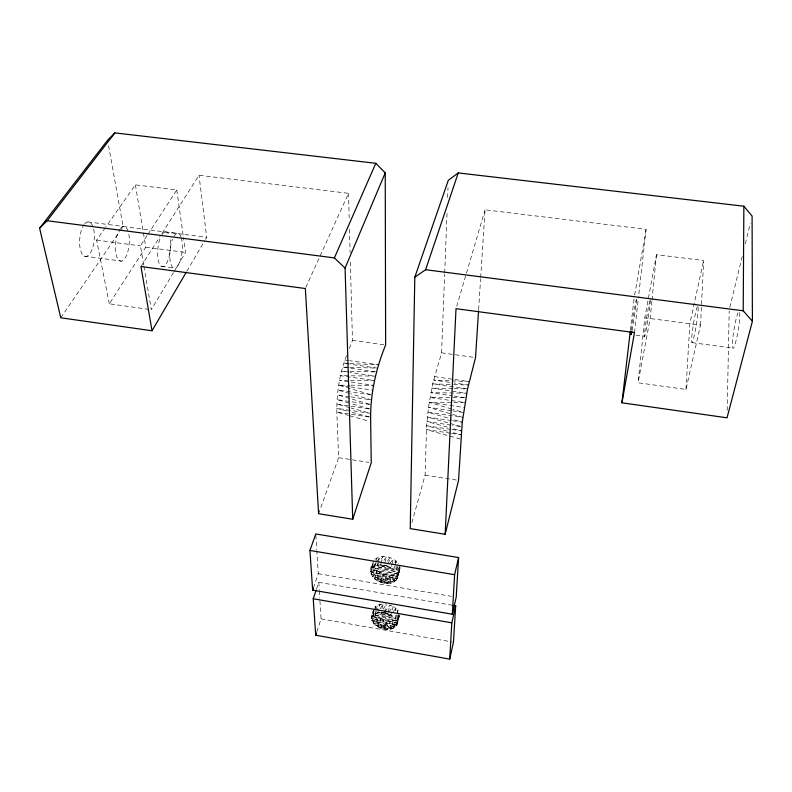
<?xml version="1.0" encoding="UTF-8"?>
<svg xmlns="http://www.w3.org/2000/svg" width="792" height="792" viewBox="0 0 792 792"><rect width="100%" height="100%" fill="white"/><g stroke="black" fill="none" stroke-linecap="round" stroke-linejoin="round"><path stroke-width="0.59" stroke-dasharray="3.96 2.97" d="M374.854 559.35C381.021 554.36 390.347 556.499 396.178 561.033L395.98 571.636C402.029 579.18 391.06 585.575 384.209 583.1C373.794 581.863 366.577 572.111 373.22 562.35M395.743 615.146L395.683 618.611C401.514 625.799 390.684 631.372 384.397 629.006C375.477 628.185 367.458 619.225 373.478 610.543M395.832 610.513L395.871 608.207L390.03 605.019L385.041 611.523M727.185 410.444L729.194 311.048M411.88 522.671L425.096 475.18L426.611 425.769L428.462 407.326L432.67 383.902L441.58 352.836L444.658 273.963M444.708 272.735L447.114 211.118M447.638 197.555L448.024 187.694M398.812 614.869L397.406 623.066L371.775 616.443L375.091 613.295L375.21 610.998M375.26 609.85L375.428 606.395L377.467 605.019L383.278 603.86L386.654 604.148M700.514 325.096L703.623 260.518L656.469 254.678L644.807 317.849L638.075 382.754L685.971 389.456L700.514 325.096L644.807 317.849M399.663 565.686L400.099 568.102L397.772 576.467L371.042 569.616L374.507 566.141L374.675 562.746M685.971 389.456L689.832 323.789L703.623 260.518M478.625 309.553L480.605 278.774M480.685 277.537L485.05 209.821L646.104 229.284L638.372 298.148M397.505 614.988L396.98 620.849L371.775 616.443L373.418 611.285M397.614 613.81L397.93 610.295L395.871 608.207L392.317 612.85M397.99 566.874L397.327 574.052L371.042 569.616L373.537 561.31M651.875 301.297L650.192 318.463L638.075 382.754M652.004 300.069L656.469 254.678M634.501 332.581L638.233 299.376M630.353 330.581L634.204 297.525M346.668 355.39C339.471 373.339 336.669 392.901 336.818 412.167L338.649 457.687L319.018 512.563M373.784 610.345L373.042 614.661L396.98 620.849L398.574 614.909M399.445 566.884L397.772 576.467L370.616 571.873L373.111 563.577C374.656 574.982 396.564 580.496 400.099 568.102L397.297 578.714L371.111 574.279L373.596 565.983L370.616 571.873L397.297 578.714L399.613 570.349L395.921 580.645L372.497 576.665L374.962 568.369L371.111 574.279L395.921 580.645L398.247 572.289L393.763 582.12L374.666 578.883L377.111 570.577L372.497 576.665L393.763 582.12L396.089 573.774M634.63 295.089L646.104 229.284M373.151 563.429L372.369 567.666L397.327 574.052L399.079 567.785M397.406 623.066L371.369 618.512L374.22 612.473L371.844 620.73L396.94 625.126L399.317 615.948L396.94 625.126L371.369 618.512L373.755 610.256L375.527 614.691L373.161 622.948L395.634 626.888L399.633 614.76M729.798 307.425L742.411 255.727M745.341 243.698L750.331 223.265M396.643 615.047L395.683 618.611L373.042 614.661L374.062 611.117M396.97 613.859L397.93 610.295L398.782 611.79M395.792 619.928C389.733 622.274 382.675 620.552 377.586 616.75L373.161 622.948L393.555 628.224L397.861 618.582L395.634 626.888L371.844 620.73L375.527 614.691L377.586 616.75L375.24 625.007L393.555 628.224L395.792 619.928L399.168 616.819M395.228 610.582L395.871 608.207M376.22 611.266L375.091 613.295L395.683 618.611L390.892 614.711L393.178 606.405L387.724 613.325L380.932 612.147L375.091 613.295L375.774 610.929M388.06 612.137L390.03 605.019M397.445 566.409L395.98 571.636L372.369 567.666L373.606 563.508M381.051 628.135L383.358 619.869L384.397 629.006L386.684 620.73L387.743 629.313L381.051 628.135L380.259 618.512L377.933 626.779L387.743 629.313L390.01 621.037L390.862 629.046L377.933 626.779L377.586 616.75M384.328 612.444L390.892 614.711L380.932 612.147L384.328 612.444L386.318 605.336M381.942 608.593L383.278 603.86L379.012 610.523M375.438 563.023L374.507 566.141L395.98 571.636L393.812 569.389L394.703 566.26M394.99 565.211L396.178 561.033L398.317 563.28M375.091 613.295L393.604 616.523L377.784 612.434L380.15 604.157L376.774 610.246M376.259 563.043L374.507 566.141L393.812 569.389L390.981 567.468L391.575 565.379M391.882 564.33L393.367 559.112L389.1 564.28M376.111 609.751L377.467 605.019M374.408 609.939L375.428 606.395L374.161 608.187M388.278 563.914L390.08 557.647L385.625 563.231M380.724 582.209L383.13 573.883L384.209 583.1L386.595 574.774L387.694 583.397L380.724 582.209L379.903 572.458L377.467 580.764L387.694 583.397L390.06 575.061L390.951 583.061L377.467 580.764L377.111 570.577M384.744 563.003L386.565 556.756L381.922 563.013M380.902 563.765L383.041 556.479L379.219 562.271M456.707 306.336L485.05 209.821M377.923 563.082L377.309 565.171L374.507 566.141M378.239 562.043L379.774 556.845L376.843 562.013M375.745 561.983L376.982 557.825M316.869 631.719L321.067 618.879L319.849 599.386M316.562 588.902L318.79 582.328L453.252 605.385M313.394 587.921L318.255 573.675L316.83 550.806M349.331 348.46L352.45 340.382L350.341 261.291M305.851 287.407L348.529 193.317L199 175.25L160.746 235.412M186.813 271.29L204.831 240.491M205.455 239.422L206.692 237.303L199 175.25M173.488 272.567L151.302 309.672L143.926 266.33M174.121 271.507L185.536 252.42L183.477 237.729M140.966 266.528L160.093 236.452M148.896 309.335L109.316 303.821L145.768 247.203L143.372 232.818M143.718 265.122L140.441 245.857L147.173 235.501M147.847 234.472L176.794 189.961L135.382 184.863L105.781 227.056M378.586 563.241L377.309 565.171L393.812 569.389M60.776 317.79L119.641 231.601M120.334 230.591L123.106 226.532L108.474 145.075M109.316 303.821L96.614 240.115L105.079 228.056M383.08 609.147L385.942 605.147M394.693 562.874L396.178 561.033M349.599 393.476L338.045 390.08L372.131 395.06L338.738 385.199L349.569 385.229M350.767 385.229L373.636 385.308L339.55 380.368L349.203 380.427M451.648 408.989L429.185 402.376L452.638 402.494M453.875 402.504L464.983 402.564L429.977 397.465L465.815 397.762L453.757 396.01M350.411 380.437L374.527 380.596L340.471 375.675L375.497 376.111L349.995 372.448M348.737 371.369L341.491 371.22L348.777 372.27M349.945 371.398L376.527 371.943L349.856 368.122M452.727 388.595L431.739 388.139L466.676 393.188L430.838 392.693L452.549 395.842M453.964 388.625L467.547 388.912L432.67 383.902L452.39 384.526M348.619 367.26L342.58 367.072L348.638 367.943M349.826 367.3L377.596 368.151L349.767 364.181M453.618 384.565L468.409 385.031L454.014 382.972M348.539 363.528L343.718 363.32L348.559 364.003M349.747 363.577L378.675 364.825L349.717 360.697M87.902 221.899L123.404 226.472M165.251 231.858L177.299 233.412M123.106 226.532L206.692 237.303M96.614 240.115L140.441 245.857M145.768 247.203L185.536 252.42M84.378 256.133L121.513 261.093M161.449 266.419L175.022 268.231M636.055 335.145L644.639 336.293M692.159 342.669L733.342 348.193M352.45 340.382L384.447 344.857M441.58 352.836L474.319 357.41M344.886 360.013L348.51 360.528M434.551 376.645L453.697 379.378M454.895 379.546L469.26 381.595L433.62 380.051L452.816 382.793M338.738 385.199L349.698 386.793M350.915 386.971L372.824 390.159M429.185 402.376L464.201 407.494M451.4 410.702L428.462 407.326L462.815 417.394L427.838 412.236L451.569 419.087M452.608 410.87L463.468 412.474L452.836 409.335M349.658 396.713L337.501 394.921L371.102 404.653L337.095 399.633L349.876 403.257M350.876 396.891L371.547 399.93L350.757 393.812M451.41 420.572L427.314 416.998L461.776 426.73L452.153 425.294M452.608 420.75L462.251 422.176L452.757 419.433M450.955 425.116L426.908 421.542L450.697 428.036M450.608 429.353L426.611 425.769L450.42 431.996M451.806 429.531L461.399 430.957L451.885 428.363M450.371 433.194L426.442 429.611L460.885 439.213M451.569 433.373L461.142 434.808L451.618 432.313M338.649 457.687L368.834 462.37M425.096 475.18L457.35 480.19M387.684 565.993L380.596 564.805L377.309 565.171L390.981 567.468L384.14 565.092L380.596 564.805L390.981 567.468M318.255 573.675L451.361 596.346M377.784 612.434L390.892 614.711M321.067 618.879L452.242 641.985M374.666 578.883L390.951 583.061L393.297 574.715L393.763 582.12M375.24 625.007L390.862 629.046L393.119 620.76L393.555 628.224M347.252 411.097L336.748 408.335L370.626 413.375L350.816 407.959M351.925 412.315L370.607 417.206L336.818 412.167L348.49 415.424M349.658 407.642L336.838 404.138L370.795 409.167L351.034 403.583M349.658 415.75L369.498 421.295M135.382 184.863L143.174 231.62M176.794 189.961L183.308 236.501M315.85 535.164L316.75 549.608M318.79 582.328L319.245 589.634M319.325 590.852L319.78 598.168M348.529 193.317L349.223 219.275M349.48 229.155L350.113 252.638M650.282 299.901A18.543 0.742 -81.2 0 1 648.499 315.592L647.747 320.453A18.543 0.742 -81.2 0 1 644.53 336.432A18.543 0.742 -81.2 0 1 646.232 320.612L646.965 315.899A18.543 0.742 -81.2 0 1 650.064 300M636.709 299.287A18.513 0.535 -81.2 0 1 634.818 313.8L634.065 318.641A18.513 0.535 -81.2 0 1 632.164 329.878M631.442 329.799A18.513 0.535 -81.2 0 1 632.957 318.859L633.689 314.157A18.513 0.535 -81.2 0 1 636.243 299.594M698.188 307.256A18.652 1.475 -80.9 0 1 696.772 321.938L695.99 326.819A18.652 1.475 -80.9 0 1 691.961 342.788A18.652 1.475 -80.9 0 1 693.04 326.799L693.792 322.057A18.652 1.475 -80.9 0 1 697.594 306.157M739.698 312.642A18.751 2.119 -80.6 0 1 738.609 327.442L737.807 332.343A18.751 2.119 -80.6 0 1 733.075 348.302A18.751 2.119 -80.6 0 1 733.59 332.155L734.362 327.393A18.751 2.119 -80.6 0 1 738.025 312.791M161.905 234.699A17.513 6.247 -84.3 0 1 168.27 233.719M170.151 239.689A17.513 6.247 -84.3 0 1 170.429 248.134L169.934 252.618A17.513 6.247 -84.3 0 1 162.162 266.666A17.513 6.247 -84.3 0 1 157.707 250.52L158.212 245.906A17.513 6.247 -84.3 0 1 160.39 237.709M174.012 236.263A17.533 6.079 -84.2 0 1 180.982 236.857M181.309 237.808A17.533 6.079 -84.2 0 1 182.269 249.688L181.774 254.173A17.533 6.079 -84.2 0 1 174.141 268.26A17.533 6.079 -84.2 0 1 169.864 252.113L170.369 247.5A17.533 6.079 -84.2 0 1 172.527 239.283M120.374 228.482A17.414 6.801 -84.6 0 1 127.967 230.908M128.849 234.323A17.414 6.801 -84.6 0 1 129.264 242.748L128.789 247.203A17.414 6.801 -84.6 0 1 120.542 261.113A17.414 6.801 -84.6 0 1 115.454 244.966L115.939 240.382A17.414 6.801 -84.6 0 1 119.8 229.254M84.694 223.869A17.335 7.276 -84.9 0 1 94.337 238.174L93.882 242.619A17.335 7.276 -84.9 0 1 85.219 256.4A17.335 7.276 -84.9 0 1 79.616 240.253L80.081 235.689A17.335 7.276 -84.9 0 1 84.081 224.641"/><path stroke-width="1.19" d="M630.214 331.798L621.928 402.801L727.036 417.81L752.4 321.245L743.213 310.801L743.856 206.217L458.251 172.923L448.322 180.309L414.81 277.19L410.236 528.611L445.153 534.283L458.548 480.378L462.251 422.176L467.547 388.912L475.537 357.578L478.546 310.781M445.153 534.283L456.014 308.692L634.501 332.581L621.928 402.801M316.196 589.99L313.236 598.752L315.721 635.224L449.707 659.112L451.816 622.829L455.677 605.801L453.252 605.385M452.321 614.226L454.618 574.695L458.608 557.568L315.78 533.966L309.939 550.45L312.642 590.119L452.321 614.226L456.202 597.178L458.608 557.568M455.677 605.801L453.46 642.193L449.707 659.112M315.721 635.224L316.483 632.887M152.024 330.759L140.966 266.528L305.346 288.526L318.602 513.711L352.717 519.255L371.24 462.746L370.607 417.206C370.666 392.436 376.23 367.894 385.635 345.015L385.239 172.884L375.794 163.3L114.889 132.888L107.603 140.214L39.6 228.215L60.776 317.79L152.024 330.759L186.189 272.349M414.81 277.19L425.611 269.706L458.251 172.923M312.642 590.119L313.394 587.921M352.717 519.255L345.074 268.082L385.239 172.884M345.074 268.082L334.392 257.905L375.794 163.3M39.6 228.215L47.173 220.74L114.889 132.888M47.173 220.74L334.392 257.905M425.611 269.706L743.213 310.801M309.939 550.45L454.618 574.695M313.236 598.752L451.816 622.829M743.856 206.217L752.093 216.048L752.4 321.245M631.966 330.898A18.513 0.535 -81.2 0 1 631.076 333.194"/></g></svg>
